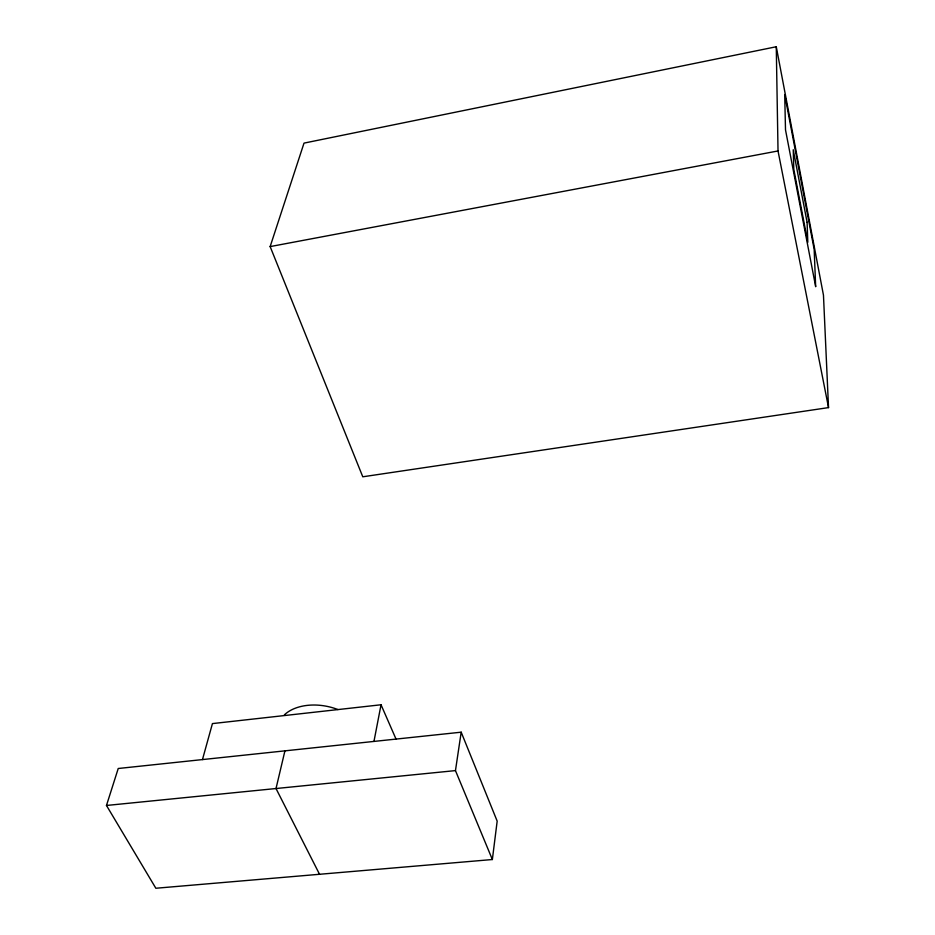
<?xml version="1.0" encoding="UTF-8"?>
<svg xmlns="http://www.w3.org/2000/svg" width="935" height="935" viewBox="0 0 935 935"><rect width="100%" height="100%" fill="white"/><g stroke="black" fill="none" stroke-linecap="round" stroke-linejoin="round"><path stroke-width="1.4" d="M492.359 859.534L497.175 821.129L461.189 732.187L118.231 768.5L106.473 805.467L155.853 888.25L492.359 859.534L455.462 770.604L461.189 732.187M373.965 741.42L381.036 704.768L212.432 723.596L202.463 759.582M284.93 750.84L276.012 788.532L319.536 874.283M270.145 246.595L304.015 143.113L776.272 46.75L823.466 295.191L828.527 407.602L362.78 476.792L270.145 246.595L778.025 150.956L776.272 46.75M106.473 805.467L455.462 770.604M381.036 704.768L396.078 739.188M778.025 150.956L828.527 407.602M284.357 714.878A44.623 29.336 12.2 0 1 337.909 709.548M807.092 222.273L793.242 149.74L793.792 169.27L807.817 242.258L807.092 222.273M815.659 286.577L785.505 129.871L784.699 94.528L814.175 249.411L815.659 286.577"/></g></svg>
